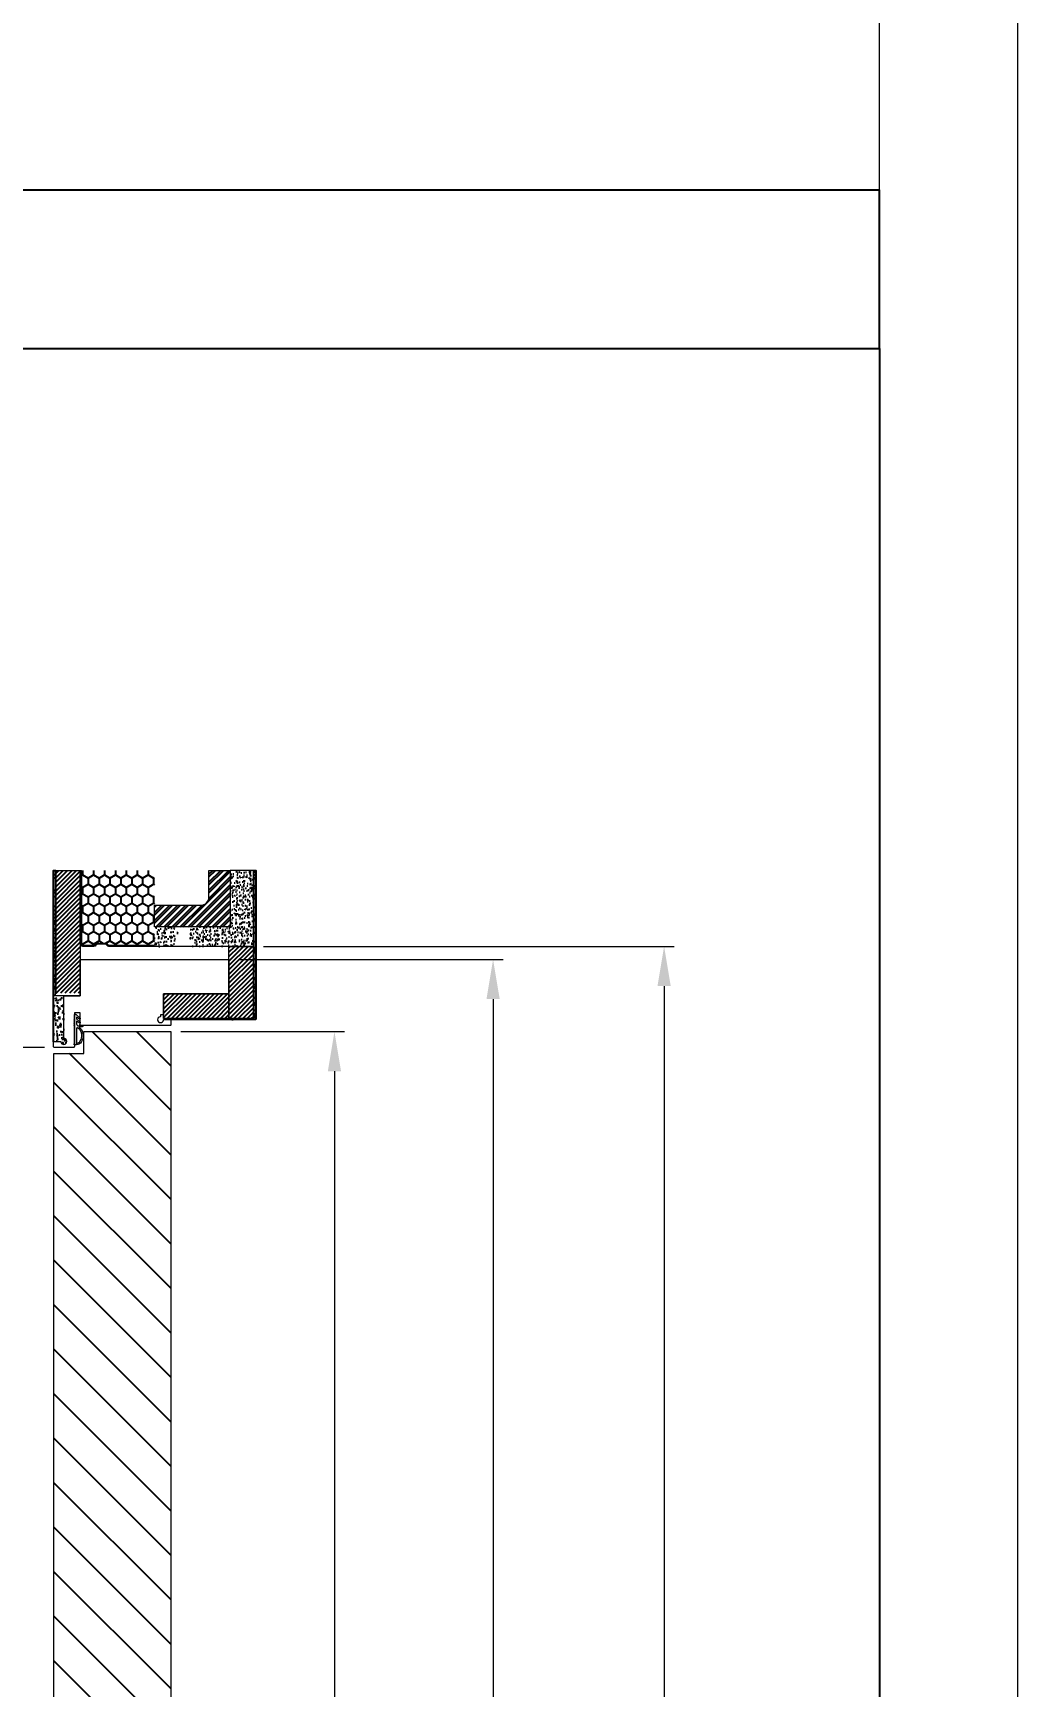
# Model space of a CAD drawing. Header units: millimetres. Extents: x 302870 to 307348, y 96600 to 99758.
# Drawn here: x 306851 to 307348, y 97335 to 98170 of the extents above; entities that cross this region are included whole.
import ezdxf

# ---------------------------------------------------------------- set-up
doc = ezdxf.new("R2010")
doc.units = ezdxf.units.MM
doc.linetypes.add('K5LT_THIN_INCLUDED_TO_HATCHING', pattern=[0])
doc.layers.get('Defpoints').update_dxf_attribs({"color": 172})
for name, color, linetype, lineweight in [('A34_Detail', 253, 'Continuous', 25), ('Короба', 7, 'Continuous', 15), ('Размеры', 7, 'Continuous', 9), ('Штамп-текст', 7, 'Continuous', 9)]:
    doc.layers.add(name, color=color, linetype=linetype, lineweight=lineweight)
doc.layers.add('RETINI', color=7, linetype='Continuous')
doc.styles.add('л30', font='isocpeur.ttf', dxfattribs={"oblique": 15})
doc.dimstyles.new('ISO-26', dxfattribs={"dimtxt": 20, "dimasz": 20, "dimexe": 5, "dimexo": 5, "dimgap": 5, "dimtad": 1, "dimdec": 1, "dimzin": 9, "dimdsep": 46, "dimtxsty": 'л30', "dimcen": 2.5, "dimclrd": 256, "dimclre": 7, "dimclrt": 256, "dimadec": 0, "dimazin": 0, "dimtfac": 1, "dimtdec": 1, "dimtmove": 0, "dimatfit": 3, "dimfxl": 1, "dimlwd": 5, "dimlwe": 5, "dimarcsym": 0})
pattern_1 = [(225, (430788.6074, -46783.1025), (1.122532015, -1.122532015), [])]

# ---------------------------------------------------------------- blocks, each defined once
blk = doc.blocks.new('*D5')
at = {"layer": 'Defpoints', "color": 0, "ltscale": 5, "transparency": 16777216}
for p in [(306861.91, 97657.94), (306800.67, 96812.69, 0), (306834.24, 96812.69)]:
    blk.add_point(p, dxfattribs=at)
at = {"layer": 'Размеры', "color": 7, "lineweight": 5, "ltscale": 5, "transparency": 16777216}
for p, q in [((306856.91, 97657.94, 0), (306795.67, 97657.94, 0)), ((306829.24, 96812.69, 0), (306795.67, 96812.69, 0))]:
    blk.add_line(p, q, dxfattribs=at)
at = {"layer": 'Размеры', "lineweight": 5, "ltscale": 5, "transparency": 16777216}
blk.add_line((306800.67, 97637.94, 0), (306800.67, 96832.69, 0), dxfattribs=at)
at = {"layer": 'Размеры', "ltscale": 5, "transparency": 16777216}
for points in [[(306797.34, 97637.94, 0), (306804, 97637.94, 0), (306800.67, 97657.94, 0)], [(306797.34, 96832.69, 0), (306804, 96832.69, 0), (306800.67, 96812.69, 0)]]:
    blk.add_solid(points, dxfattribs=at)
at = {"layer": 'Размеры', "ltscale": 5, "transparency": 16777216, "insert": (306785.67, 97235.31, 0), "char_height": 20, "attachment_point": 5, "rotation": 90, "style": 'л30'}
blk.add_mtext('H1', dxfattribs=at)
blk = doc.blocks.new('*D6')
at = {"layer": 'Defpoints', "color": 0, "ltscale": 5, "transparency": 16777216}
for p in [(306920.62, 97665.94), (306920.62, 96819.69), (307003.14, 96819.69, 0)]:
    blk.add_point(p, dxfattribs=at)
at = {"layer": 'Размеры', "color": 7, "lineweight": 5, "ltscale": 5, "transparency": 16777216}
for p, q in [((306925.62, 97665.94, 0), (307008.14, 97665.94, 0)), ((306925.62, 96819.69, 0), (307008.14, 96819.69, 0))]:
    blk.add_line(p, q, dxfattribs=at)
at = {"layer": 'Размеры', "lineweight": 5, "ltscale": 5, "transparency": 16777216}
blk.add_line((307003.14, 97645.94, 0), (307003.14, 96839.69, 0), dxfattribs=at)
at = {"layer": 'Размеры', "ltscale": 5, "transparency": 16777216}
for points in [[(306999.81, 97645.94, 0), (307006.47, 97645.94, 0), (307003.14, 97665.94, 0)], [(306999.81, 96839.69, 0), (307006.47, 96839.69, 0), (307003.14, 96819.69, 0)]]:
    blk.add_solid(points, dxfattribs=at)
at = {"layer": 'Размеры', "ltscale": 5, "transparency": 16777216, "insert": (306988.14, 97224.31, 0), "char_height": 20, "attachment_point": 5, "rotation": 90, "style": 'л30'}
blk.add_mtext('H', dxfattribs=at)
blk = doc.blocks.new('*D7')
at = {"layer": 'Defpoints', "color": 0, "ltscale": 5, "transparency": 16777216}
for p in [(306949.91, 97702.34), (306946.58, 96812.69), (307083.17, 96812.69, 0)]:
    blk.add_point(p, dxfattribs=at)
at = {"layer": 'Размеры', "color": 7, "lineweight": 5, "ltscale": 5, "transparency": 16777216}
for p, q in [((306954.91, 97702.34, 0), (307088.17, 97702.34, 0)), ((306951.58, 96812.69, 0), (307088.17, 96812.69, 0))]:
    blk.add_line(p, q, dxfattribs=at)
at = {"layer": 'Размеры', "lineweight": 5, "ltscale": 5, "transparency": 16777216}
blk.add_line((307083.17, 97682.34, 0), (307083.17, 96832.69, 0), dxfattribs=at)
at = {"layer": 'Размеры', "ltscale": 5, "transparency": 16777216}
for points in [[(307079.84, 97682.34, 0), (307086.51, 97682.34, 0), (307083.17, 97702.34, 0)], [(307079.84, 96832.69, 0), (307086.51, 96832.69, 0), (307083.17, 96812.69, 0)]]:
    blk.add_solid(points, dxfattribs=at)
at = {"layer": 'Размеры', "ltscale": 5, "transparency": 16777216, "insert": (307068.17, 97247.27, 0), "char_height": 20, "attachment_point": 5, "rotation": 90, "style": 'л30'}
blk.add_mtext('H2', dxfattribs=at)
blk = doc.blocks.new('*D8')
at = {"layer": 'Defpoints', "color": 0, "ltscale": 5, "transparency": 16777216}
for p in [(306962.41, 97708.94), (306946.58, 96812.69), (307169.44, 96812.69, 0)]:
    blk.add_point(p, dxfattribs=at)
at = {"layer": 'Размеры', "color": 7, "lineweight": 5, "ltscale": 5, "transparency": 16777216}
for p, q in [((306967.41, 97708.94, 0), (307174.44, 97708.94, 0)), ((306951.58, 96812.69, 0), (307174.44, 96812.69, 0))]:
    blk.add_line(p, q, dxfattribs=at)
at = {"layer": 'Размеры', "lineweight": 5, "ltscale": 5, "transparency": 16777216}
blk.add_line((307169.44, 97688.94, 0), (307169.44, 96832.69, 0), dxfattribs=at)
at = {"layer": 'Размеры', "ltscale": 5, "transparency": 16777216}
for points in [[(307166.11, 97688.94, 0), (307172.78, 97688.94, 0), (307169.44, 97708.94, 0)], [(307166.11, 96832.69, 0), (307172.78, 96832.69, 0), (307169.44, 96812.69, 0)]]:
    blk.add_solid(points, dxfattribs=at)
at = {"layer": 'Размеры', "ltscale": 5, "transparency": 16777216, "insert": (307154.44, 97249.82, 0), "char_height": 20, "attachment_point": 5, "rotation": 90, "style": 'л30'}
blk.add_mtext('H3', dxfattribs=at)

msp = doc.modelspace()

# ---------------------------------------------------------------- hatches: boundary and pattern name
at = {"layer": 'A34_Detail'}
h = msp.add_hatch(dxfattribs=at)
h.set_pattern_fill('ANSI31', color=256, scale=0.5, angle=180, style=0)
h.set_pattern_definition([(225, (430788.6074, -46781.7025), (1.122532015, -1.122532015), [])])
h.paths.add_polyline_path([(306862.41, 97685.44), (306862.41, 97747.26), (306874.91, 97747.26), (306874.91, 97685.44)])
h = msp.add_hatch(dxfattribs=at)
h.set_pattern_fill('ANSI31', color=256, scale=0.5, angle=180, style=0)
h.set_pattern_definition(pattern_1)
h.paths.add_polyline_path([(306949.91, 97672.54), (306949.91, 97708.94), (306962.41, 97708.94), (306962.41, 97672.54)])
h = msp.add_hatch(dxfattribs=at)
h.set_pattern_fill('ANSI31', color=256, scale=0.5, angle=180, style=0)
h.set_pattern_definition(pattern_1)
h.paths.add_polyline_path([(306916.91, 97685.04), (306949.91, 97685.04), (306949.91, 97672.54), (306916.91, 97672.54)])
at = {"layer": 'RETINI', "linetype": 'Continuous'}
h = msp.add_hatch(dxfattribs=at)
h.set_pattern_fill('AR-CONC', color=8, scale=0.025, angle=90, style=0)
h.set_pattern_definition([(140, (430788.6074, -46783.1025), (0.39847714, 4.554616725), [0.47625, -5.23875]), (85, (430788.6074, -46783.1025), (-4.77642113, -0.88108554), [0.381, -4.1910146]), (190.4514447, (430788.6406, -46782.723), (-4.3779438, 3.67353118), [0.40475022, -4.45225611]), (136.1842, (430787.3374, -46783.1025), (1.0510582, 6.77697602), [0.714375, -7.858125]), (186.6355576, (430787.425, -46782.538), (-6.18565311, 5.93510335), [0.60712558, -6.6783902]), (81.184151, (430787.3374, -46783.1025), (-6.18565311, 5.93510335), [0.57149918, -6.2864933]), (111, (430787.655, -46782.4675), (2.556629955, 3.79035978), [0.47625, -5.23875]), (56, (430787.655, -46782.4675), (-4.60469915, 1.54505071), [0.381, -4.191]), (161.451445, (430787.868, -46782.1517), (-2.04806922, 5.33541048), [0.40475022, -4.45224844]), (127.5, (430788.6074, -46783.1025), (-2.113875972, 0.077215081), [0, -4.1402, 0, -4.2545, 0, -4.206875]), (97.5, (430788.6074, -46783.1025), (-2.50451437, 1.670491563), [0, -2.4257, 0, -4.04495, 0, -1.603375]), (57.5, (430788.6074, -46784.5186), (0.1432186, 3.389764879), [0, -1.5875, 0, -4.953, 0, -6.57225]), (47.5, (430788.6074, -46785.1536), (-0.635662276, 3.703229535), [0, -2.06375, 0, -3.2893, 0, -4.66725])])
edge = h.paths.add_edge_path()
edge.add_line((306866.62, 97675.64), (306866.62, 97663.33))
edge.add_line((306866.62, 97663.33), (306866.62, 97662.65))
edge.add_arc((306866.82, 97662.65), 0.2, 180, 263.24367)
edge.add_arc((306866.62, 97660.96), 1.5, 186.75633, 443.24367, ccw=False)
edge.add_arc((306864.94, 97660.76), 0.2, 366.75633, 450)
edge.add_line((306864.94, 97660.96), (306864.37, 97660.96))
edge.add_arc((306864.37, 97660.76), 0.2, 450, 540)
edge.add_arc((306863.97, 97660.76), 0.2, 255.52249, 360, ccw=False)
edge.add_arc((306863.87, 97660.76), 0.2, 180, 284.47751, ccw=False)
edge.add_arc((306863.47, 97660.76), 0.2, 360, 450)
edge.add_line((306863.47, 97660.96), (306863.37, 97660.96))
edge.add_arc((306863.37, 97660.76), 0.2, 450, 540)
edge.add_arc((306862.97, 97660.76), 0.2, 255.52249, 360, ccw=False)
edge.add_arc((306862.87, 97660.76), 0.2, 180, 284.47751, ccw=False)
edge.add_arc((306862.47, 97660.76), 0.2, 360, 450)
edge.add_line((306862.47, 97660.96), (306861.61, 97660.96))
edge.add_arc((306861.61, 97660.76), 0.2, 450, 540)
edge.add_line((306861.41, 97660.76), (306861.42, 97747.26))
edge.add_line((306861.42, 97747.26), (306862.42, 97747.26))
edge.add_line((306862.42, 97747.26), (306862.41, 97684.04))
edge.add_line((306862.41, 97684.04), (306866.82, 97684.04))
edge.add_arc((306866.82, 97683.84), 0.2, 450, 540)
edge.add_line((306866.62, 97683.84), (306866.62, 97683.73))
edge.add_line((306866.62, 97683.73), (306866.62, 97675.64))
h = msp.add_hatch(color=254, dxfattribs=at)
edge = h.paths.add_edge_path()
edge.add_line((306912.41, 97708.94), (306889.39, 97708.94))
edge.add_arc((306889.39, 97710.19), 1.25, 214.38843, 270, ccw=False)
edge.add_arc((306887.33, 97708.78), 1.25, 394.38843, 450)
edge.add_line((306887.33, 97710.03), (306883.83, 97710.03))
edge.add_arc((306883.83, 97708.78), 1.25, 450, 505.61157)
edge.add_arc((306881.76, 97710.19), 1.25, 270, 325.61157, ccw=False)
edge.add_line((306881.76, 97708.94), (306876.16, 97708.94))
edge.add_arc((306876.16, 97710.19), 1.25, 180, 270, ccw=False)
edge.add_line((306874.91, 97710.19), (306874.91, 97747.26))
edge.add_line((306874.91, 97747.26), (306875.51, 97747.26))
edge.add_line((306875.51, 97747.26), (306875.51, 97710.19))
edge.add_arc((306876.16, 97710.19), 0.65, 180, 270)
edge.add_line((306876.16, 97709.54), (306881.76, 97709.54))
edge.add_arc((306881.76, 97710.19), 0.65, 270, 325.61157)
edge.add_arc((306883.83, 97708.78), 1.85, 90, 145.61157, ccw=False)
edge.add_line((306883.83, 97710.63), (306887.33, 97710.63))
edge.add_arc((306887.33, 97708.78), 1.85, 34.38843, 90, ccw=False)
edge.add_arc((306889.39, 97710.19), 0.65, 214.38843, 270)
edge.add_line((306889.39, 97709.54), (306912.41, 97709.54))
edge.add_line((306912.41, 97709.54), (306912.41, 97708.94))
h = msp.add_hatch(dxfattribs=at)
h.set_pattern_fill('HONEY', angle=270)
h.set_pattern_definition([(270, (309622.9884, 51928.1912), (2.74963064, -4.7625), [3.175, -6.35]), (30, (309622.9884, 51928.1912), (2.74963066, 4.76249999), [3.175, -6.35]), (330, (309622.9884, 51928.1912), (5.4992613, -1e-08), [-6.35, 3.175])])
edge = h.paths.add_edge_path()
edge.add_arc((306889.39, 97710.19), 0.65, 214.38843, 270, ccw=False)
edge.add_arc((306887.33, 97708.78), 1.85, 394.38843, 450)
edge.add_line((306887.33, 97710.63), (306883.83, 97710.63))
edge.add_arc((306883.83, 97708.78), 1.85, 450, 505.61157)
edge.add_arc((306881.76, 97710.19), 0.65, 270, 325.61157, ccw=False)
edge.add_line((306881.76, 97709.54), (306876.16, 97709.54))
edge.add_arc((306876.16, 97710.19), 0.65, 180, 270, ccw=False)
edge.add_line((306875.51, 97710.19), (306875.51, 97747.26))
edge.add_line((306875.51, 97747.26), (306912.41, 97747.26))
edge.add_line((306912.41, 97747.26), (306912.41, 97709.54))
edge.add_line((306912.41, 97709.54), (306889.39, 97709.54))
h = msp.add_hatch(dxfattribs=at)
h.set_pattern_fill('AR-CONC', color=8, scale=0.025, angle=180, style=0)
h.set_pattern_definition([(230, (430788.6074, -46781.7025), (-4.554616725, 0.39847714), [0.47625, -5.23875]), (175, (430788.6074, -46781.7025), (0.88108554, -4.77642113), [0.381, -4.1910146]), (280.4514447, (430788.228, -46781.6693), (-3.67353118, -4.3779438), [0.40475022, -4.45225611]), (226.1842, (430788.6074, -46782.9725), (-6.77697602, 1.0510582), [0.714375, -7.858125]), (276.6355576, (430788.0426, -46782.885), (-5.93510335, -6.18565311), [0.60712558, -6.6783902]), (171.184151, (430788.6074, -46782.9725), (-5.93510335, -6.18565311), [0.57149918, -6.2864933]), (201, (430787.9724, -46782.655), (-3.79035978, 2.556629955), [0.47625, -5.23875]), (146, (430787.9724, -46782.655), (-1.54505071, -4.60469915), [0.381, -4.191]), (251.451445, (430787.6565, -46782.442), (-5.33541048, -2.04806922), [0.40475022, -4.45224844]), (217.5, (430788.6074, -46781.7025), (-0.077215081, -2.113875972), [0, -4.1402, 0, -4.2545, 0, -4.206875]), (187.5, (430788.6074, -46781.7025), (-1.670491563, -2.50451437), [0, -2.4257, 0, -4.04495, 0, -1.603375]), (147.5, (430790.0234, -46781.7025), (-3.389764879, 0.1432186), [0, -1.5875, 0, -4.953, 0, -6.57225]), (137.5, (430790.6584, -46781.7025), (-3.703229535, -0.635662276), [0, -2.06375, 0, -3.2893, 0, -4.66725])])
h.paths.add_polyline_path([(306962.41, 97747.26), (306962.41, 97708.94), (306949.91, 97708.94), (306930.83, 97708.94), (306929.96, 97714.41), (306929.96, 97718.74), (306950.6, 97718.74), (306950.6, 97747.26)])
h.paths.add_polyline_path([(306923.96, 97718.74), (306923.96, 97714.41), (306923.08, 97708.94), (306921.96, 97708.94), (306915.21, 97708.94), (306912.41, 97708.94), (306912.41, 97709.54), (306912.41, 97718.74)])
h = msp.add_hatch(dxfattribs=at)
h.set_pattern_fill('ANSI32', scale=0.3, angle=180, style=0)
h.set_pattern_definition([(225, (430788.6074, -46781.7025), (2.020557627, -2.020557627), []), (225, (430787.2603, -46781.7025), (2.020557627, -2.020557627), [])])
edge = h.paths.add_edge_path()
edge.add_line((306912.41, 97718.74), (306912.41, 97729.74))
edge.add_line((306912.41, 97729.74), (306935.79, 97729.74))
edge.add_arc((306935.79, 97733.74), 4, 270, 360)
edge.add_line((306939.79, 97733.74), (306939.79, 97747.26))
edge.add_line((306939.79, 97747.26), (306950.6, 97747.26))
edge.add_line((306950.6, 97747.26), (306950.6, 97718.74))
edge.add_line((306950.6, 97718.74), (306912.41, 97718.74))
h = msp.add_hatch(dxfattribs=at)
h.set_pattern_fill('AR-CONC', color=8, scale=0.025, angle=90, style=0)
h.set_pattern_definition([(140, (430788.6074, -46781.7025), (0.39847714, 4.554616725), [0.47625, -5.23875]), (85, (430788.6074, -46781.7025), (-4.77642113, -0.88108554), [0.381, -4.1910146]), (190.4514447, (430788.6406, -46781.323), (-4.3779438, 3.67353118), [0.40475022, -4.45225611]), (136.1842, (430787.3374, -46781.7025), (1.0510582, 6.77697602), [0.714375, -7.858125]), (186.6355576, (430787.425, -46781.138), (-6.18565311, 5.93510335), [0.60712558, -6.6783902]), (81.184151, (430787.3374, -46781.7025), (-6.18565311, 5.93510335), [0.57149918, -6.2864933]), (111, (430787.655, -46781.0675), (2.556629955, 3.79035978), [0.47625, -5.23875]), (56, (430787.655, -46781.0675), (-4.60469915, 1.54505071), [0.381, -4.191]), (161.451445, (430787.868, -46780.7517), (-2.04806922, 5.33541048), [0.40475022, -4.45224844]), (127.5, (430788.6074, -46781.7025), (-2.113875972, 0.077215081), [0, -4.1402, 0, -4.2545, 0, -4.206875]), (97.5, (430788.6074, -46781.7025), (-2.50451437, 1.670491563), [0, -2.4257, 0, -4.04495, 0, -1.603375]), (57.5, (430788.6074, -46783.1186), (0.1432186, 3.389764879), [0, -1.5875, 0, -4.953, 0, -6.57225]), (47.5, (430788.6074, -46783.7536), (-0.635662276, 3.703229535), [0, -2.06375, 0, -3.2893, 0, -4.66725])])
h.paths.add_polyline_path([(306963.41, 97671.96), (306919.57, 97671.96), (306919.57, 97672.54), (306962.41, 97672.54), (306962.41, 97747.26), (306963.41, 97747.26)])
h = msp.add_hatch(dxfattribs=at)
h.set_pattern_fill('ANSI31', color=8, scale=5, angle=90)
h.set_pattern_definition([(135, (176579.362, -28800.527), (-11.2253202, -11.2253202), [])])
h.paths.add_polyline_path([(306861.62, 97654.92), (306876.67, 97654.92), (306876.67, 97665.94), (306920.62, 97665.94), (306920.62, 97245), (306899.55, 97245), (306895.6, 97238.17), (306893.5, 97251.17), (306889.37, 97244.02), (306861.62, 97244.02)])

# ---------------------------------------------------------------- linework, layer by layer
at = {"ltscale": 5}
for points in [[(305137.81, 98010.74), (307278.04, 98010.74), (307278.04, 98090.52), (305137.81, 98090.52)], [(305137.81, 98010.74), (307278.04, 98010.74), (307278.04, 96670.12), (305137.81, 96670.12)]]:
    msp.add_lwpolyline(points, close=True, dxfattribs=at)
at = {"elevation": 0}
msp.add_lwpolyline([(306861.41, 97660.76), (306861.41, 97747.26), (306862.42, 97747.26), (306862.42, 97684.96)], dxfattribs=at)
msp.add_lwpolyline([(306963.41, 97671.96), (306919.57, 97671.96), (306919.57, 97672.54), (306962.41, 97672.54), (306962.41, 97747.26), (306963.41, 97747.26)], close=True, dxfattribs=at)
at = {"layer": 'Короба', "ltscale": 10}
for p, q in [((306874.91, 97747.26, 0), (306875.51, 97747.26, 0)), ((306962.41, 97747.26), (306950.6, 97747.26)), ((306962.41, 97720.94), (306962.41, 97745.76))]:
    msp.add_line(p, q, dxfattribs=at)
at = {"layer": 'Короба'}
msp.add_line((306962.41, 97708.94), (306912.41, 97708.94), dxfattribs=at)
at = {"layer": 'Короба', "ltscale": 10, "elevation": 0}
for points in [[(306862.41, 97684.04), (306862.41, 97747.26), (306874.91, 97747.26), (306874.91, 97684.04)], [(306949.91, 97672.54), (306949.91, 97708.94), (306962.41, 97708.94), (306962.41, 97672.54)], [(306916.91, 97685.04), (306949.91, 97685.04), (306949.91, 97672.54), (306916.91, 97672.54)]]:
    msp.add_lwpolyline(points, close=True, dxfattribs=at)
at = {"layer": 'Короба', "elevation": 0}
for points in [[(306912.41, 97708.94), (306889.39, 97708.94, -0.247529), (306888.36, 97709.49, 0.247529), (306887.33, 97710.03), (306883.83, 97710.03, 0.247529), (306882.8, 97709.49, -0.247529), (306881.76, 97708.94), (306876.16, 97708.94, -0.414214), (306874.91, 97710.19), (306874.91, 97745.76)], [(306875.51, 97747.26), (306875.51, 97710.19, 0.414214), (306876.16, 97709.54), (306881.76, 97709.54, 0.247529), (306882.3, 97709.83, -0.247529), (306883.83, 97710.63), (306887.33, 97710.63, -0.247529), (306888.85, 97709.83, 0.247529), (306889.39, 97709.54), (306912.41, 97709.54)], [(306872.92, 97659.3), (306872.02, 97659.3), (306871.98, 97659.3), (306871.93, 97659.31), (306871.89, 97659.33), (306871.86, 97659.36), (306871.82, 97659.39), (306871.8, 97659.43), (306871.79, 97659.47), (306871.77, 97659.52), (306871.77, 97659.56), (306871.78, 97659.61), (306871.79, 97659.65), (306871.82, 97659.69), (306871.85, 97659.73), (306871.88, 97659.75), (306871.92, 97659.78), (306871.92, 97668.82), (306871.89, 97668.83), (306871.87, 97668.85), (306871.84, 97668.88), (306871.83, 97668.91), (306871.82, 97668.94), (306871.82, 97668.97), (306871.83, 97669.01), (306871.85, 97669.04), (306871.86, 97669.07), (306871.89, 97669.09), (306871.92, 97669.1), (306871.92, 97669.7), (306871.9, 97669.72), (306871.87, 97669.74), (306871.84, 97669.76), (306871.83, 97669.79), (306871.82, 97669.82), (306871.82, 97669.85), (306871.83, 97669.89), (306871.84, 97669.92), (306871.86, 97669.95), (306871.89, 97669.97), (306871.92, 97669.98), (306871.92, 97670.61), (306871.89, 97670.62), (306871.86, 97670.65), (306871.84, 97670.67), (306871.83, 97670.71), (306871.82, 97670.74), (306871.82, 97670.77), (306871.83, 97670.81), (306871.85, 97670.83), (306871.87, 97670.86), (306871.89, 97670.88), (306871.92, 97670.9), (306871.92, 97671.61), (306871.89, 97671.62), (306871.86, 97671.64), (306871.84, 97671.67), (306871.83, 97671.7), (306871.82, 97671.73), (306871.82, 97671.77), (306871.83, 97671.8), (306871.84, 97671.83), (306871.87, 97671.86), (306871.89, 97671.88), (306871.92, 97671.89), (306871.92, 97674.13), (306871.92, 97674.2), (306871.94, 97674.26), (306871.95, 97674.33), (306871.98, 97674.39), (306872.02, 97674.45), (306872.06, 97674.5), (306872.11, 97674.54), (306872.17, 97674.59), (306872.22, 97674.62), (306872.28, 97674.65), (306872.35, 97674.67), (306872.41, 97674.68), (306872.49, 97674.67), (306872.55, 97674.67), (306872.62, 97674.66), (306872.68, 97674.63), (306872.74, 97674.61), (306873.02, 97674.45), (306874.82, 97672.75), (306874.85, 97672.71), (306874.88, 97672.67), (306874.9, 97672.62), (306874.91, 97672.57), (306874.92, 97672.53), (306874.91, 97672.48), (306874.9, 97672.43), (306874.88, 97672.38), (306874.85, 97672.34), (306874.81, 97672.31), (306874.77, 97672.27), (306874.73, 97672.25), (306874.68, 97672.24), (306874.63, 97672.23), (306874.59, 97672.23), (306874.54, 97672.24), (306874.49, 97672.26), (306874.45, 97672.28), (306873.02, 97673.22), (306873.02, 97672.45), (306874.82, 97670.75), (306874.85, 97670.71), (306874.88, 97670.68), (306874.9, 97670.63), (306874.91, 97670.58), (306874.92, 97670.53), (306874.91, 97670.49), (306874.9, 97670.44), (306874.88, 97670.39), (306874.85, 97670.35), (306874.81, 97670.32), (306874.77, 97670.28), (306874.73, 97670.26), (306874.68, 97670.24), (306874.63, 97670.24), (306874.59, 97670.23), (306874.54, 97670.25), (306874.49, 97670.26), (306874.45, 97670.29), (306873.02, 97671.22), (306873.02, 97669.89), (306873.02, 97669.86), (306873.03, 97669.76), (306873.05, 97669.66), (306873.08, 97669.56), (306873.12, 97669.47), (306873.17, 97669.38), (306873.22, 97669.3), (306873.27, 97669.22), (306873.34, 97669.14), (306873.41, 97669.07), (306873.48, 97669.01), (306873.57, 97668.95), (306873.65, 97668.9), (306873.74, 97668.86), (306873.83, 97668.82), (306873.93, 97668.79), (306874.02, 97668.77), (306874.12, 97668.76), (306874.23, 97668.76), (306874.32, 97668.76), (306876.3, 97668.94), (306876.29, 97668.83), (306876.28, 97668.76), (306876.26, 97668.69), (306876.23, 97668.62), (306876.2, 97668.56), (306876.16, 97668.5), (306876.11, 97668.45), (306876.05, 97668.41), (306876, 97668.36), (306875.93, 97668.33), (306875.86, 97668.31), (306875.8, 97668.29), (306874.64, 97668.09), (306874.64, 97668.12), (306874.62, 97668.15), (306874.6, 97668.18), (306874.57, 97668.2), (306874.53, 97668.21), (306874.5, 97668.22), (306874.47, 97668.21), (306874.44, 97668.2), (306874.4, 97668.17), (306874.38, 97668.15), (306874.36, 97668.12), (306874.36, 97668.09), (306874.35, 97668.05), (306874.36, 97668.01), (306874.38, 97667.98), (306874.4, 97667.96), (306874.42, 97667.94), (306874.45, 97667.92), (306874.49, 97667.91), (306874.52, 97667.91), (306874.56, 97667.93), (306874.59, 97667.94, -0.27125), (306876.37, 97663.3, -0.15567), (306875.02, 97660.16, -0.179807), (306873.07, 97659.3), (306871.98, 97659.3)]]:
    msp.add_lwpolyline(points, format="xyb", dxfattribs=at)
at = {"layer": 'Короба', "ltscale": 10, "elevation": 0}
msp.add_lwpolyline([(306912.41, 97718.74), (306912.41, 97729.74), (306935.79, 97729.74, 0.414214), (306939.79, 97733.74), (306939.79, 97747.26), (306950.6, 97747.26), (306950.6, 97718.74)], format="xyb", close=True, dxfattribs=at)
at = {"layer": 'Короба', "color": 1, "elevation": 0}
msp.add_lwpolyline([(306915.41, 97673.65, -0.380082), (306915.24, 97673.45, 2.061418), (306916.9, 97671.78, -0.380082), (306917.1, 97671.96), (306920.42, 97671.96, -0.414214), (306920.62, 97671.76), (306920.62, 97669.44, -0.414214), (306920.12, 97668.94), (306874.93, 97668.94, -0.414214), (306874.73, 97669.14), (306874.73, 97669.54, -0.39996), (306874.92, 97669.74), (306874.92, 97675.24, 0.414214), (306874.72, 97675.44), (306872.12, 97675.44, 0.414214), (306871.92, 97675.24), (306871.92, 97658.44, -0.414214), (306871.42, 97657.94), (306861.91, 97657.94, -0.414214), (306861.41, 97658.44), (306861.41, 97660.76, -0.414214), (306861.61, 97660.96), (306864.94, 97660.96, -0.380082), (306865.13, 97660.78, 2.061418), (306866.8, 97662.45, -0.380082), (306866.62, 97662.65), (306866.62, 97683.84, -0.414214), (306866.82, 97684.04), (306874.91, 97684.04), (306874.91, 97702.34), (306949.91, 97702.34), (306949.91, 97685.04), (306916.91, 97685.04), (306916.91, 97674.46), (306915.41, 97674.46)], format="xyb", close=True, dxfattribs=at)
at = {"layer": 'Короба', "elevation": 0}
msp.add_lwpolyline([(306873.02, 97660.2), (306872.99, 97660.2), (306872.96, 97660.18), (306872.94, 97660.16), (306872.93, 97660.14), (306872.92, 97660.11), (306872.92, 97660.08), (306872.93, 97660.05), (306872.94, 97660.04), (306872.96, 97660.01), (306872.99, 97660), (306873.02, 97660, 0.159791), (306874.49, 97660.66, 0.155291), (306875.65, 97663.39, 0.312644), (306873.63, 97667.72), (306873.58, 97667.75), (306873.53, 97667.78), (306873.48, 97667.79), (306873.42, 97667.8), (306873.37, 97667.8), (306873.31, 97667.79), (306873.26, 97667.77), (306873.2, 97667.75), (306873.16, 97667.72), (306873.12, 97667.68), (306873.09, 97667.63), (306873.06, 97667.58), (306873.04, 97667.53), (306873.03, 97667.48), (306873.02, 97667.42)], format="xyb", close=True, dxfattribs=at)
at = {"layer": 'Размеры', "linetype": 'K5LT_THIN_INCLUDED_TO_HATCHING'}
msp.add_line((306920.62, 97665.94), (306920.62, 97665.94), dxfattribs=at)
at = {"layer": 'Размеры', "linetype": 'K5LT_THIN_INCLUDED_TO_HATCHING', "elevation": 0}
msp.add_lwpolyline([(306861.62, 97244.02), (306861.62, 97654.92), (306876.67, 97654.92), (306876.67, 97665.94), (306920.62, 97665.94), (306920.62, 97245)], dxfattribs=at)
at = {"layer": 'Штамп-текст', "ltscale": 5}
for points in [[(307347.93, 96600.22), (307347.93, 99758.23), (302869.62, 99758.23), (302869.62, 96600.22)], [(303009.41, 96670.12), (307278.04, 96670.12), (307278.04, 99688.34), (303009.41, 99688.34)], [(307278.04, 96670.12), (307278.04, 99688.34), (303009.41, 99688.34), (303009.41, 96670.12)]]:
    msp.add_lwpolyline(points, close=True, dxfattribs=at)

# ---------------------------------------------------------------- dimensions: what is measured, and where the dimension line sits
at = {"layer": 'Размеры', "ltscale": 5}
for base, p1, p2, text, picture, middle in [((307169.44, 96812.69, 0), (306962.41, 97708.94), (306946.58, 96812.69), 'H3', '*D8', (307169.44, 97249.82, 0)), ((307083.17, 96812.69, 0), (306949.91, 97702.34), (306946.58, 96812.69), 'H2', '*D7', (307083.17, 97247.27, 0)), ((307003.14, 96819.69, 0), (306920.62, 97665.94), (306920.62, 96819.69), 'H', '*D6', (307003.14, 97224.31, 0))]:
    dim = msp.add_linear_dim(base=base, p1=p1, p2=p2, angle=90, text=text, dimstyle='ISO-26', dxfattribs=at)
    dim.commit()
    dim.dimension.update_dxf_attribs({"geometry": picture, "text_midpoint": middle, "dimtype": 160})
dim = msp.add_linear_dim(base=(306800.67, 96812.69, 0), p1=(306861.91, 97657.94), p2=(306834.24, 96812.69), angle=90, text='H1', dimstyle='ISO-26', dxfattribs=at)
dim.commit()
dim.dimension.update_dxf_attribs({"geometry": '*D5', "text_midpoint": (306785.67, 97235.31, 0)})

doc.saveas('drawing.dxf')
